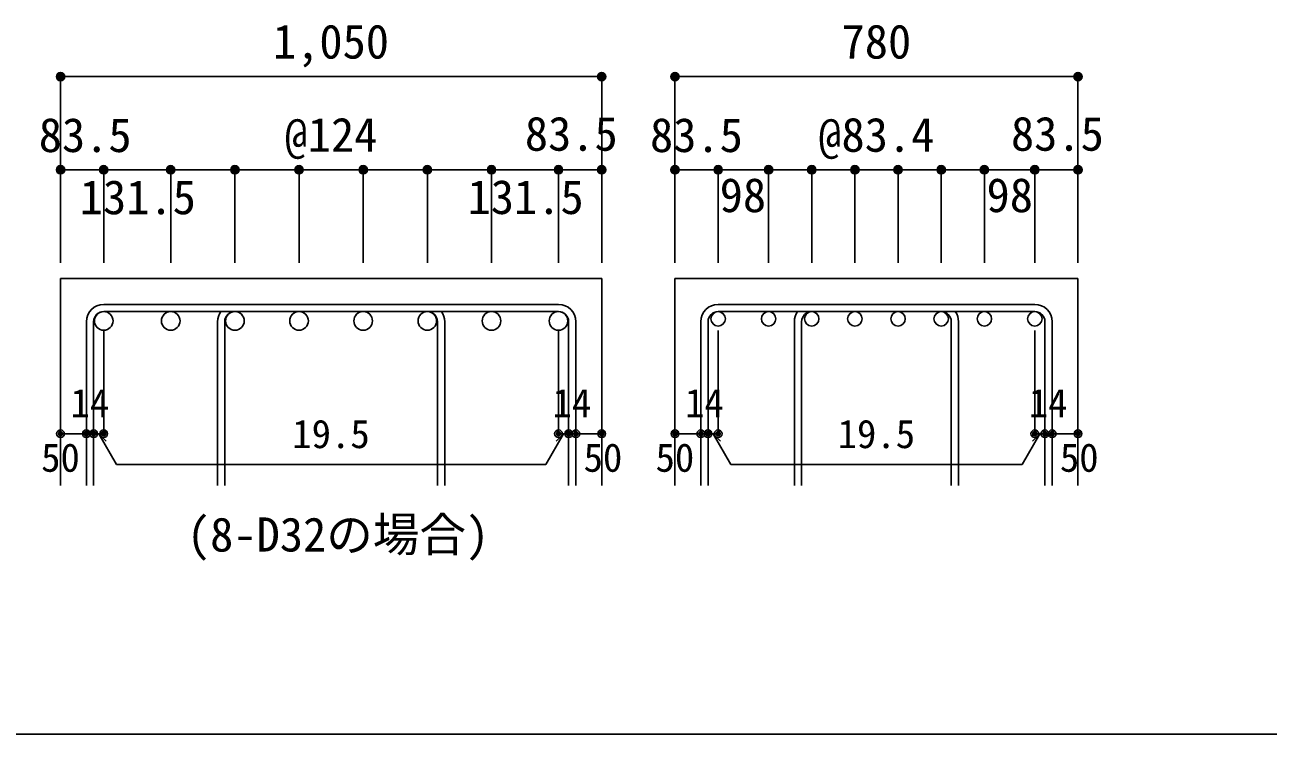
# Model space of a CAD drawing. Units: millimetres at full size, sheet at 1:30. Extents: x -5973 to 5954, y -4195 to 4201.
# Drawn here: x -1094 to 1309, y -4195 to -2825 of the extents above; entities that cross this region are included whole.
import ezdxf
from ezdxf.enums import TextEntityAlignment as Align

# ---------------------------------------------------------------- set-up
doc = ezdxf.new("R2010")
doc.units = ezdxf.units.MM
doc.header["$LTSCALE"] = 30
doc.header["$PDMODE"] = 32
doc.header["$PDSIZE"] = 15
for name, color, linetype in [('0-6_スタラップ筋', 7, 'Continuous'), ('0-7_文字', 4, 'Continuous'), ('0-D_寸法', 4, 'Continuous'), ('F-0_枠', 6, 'Continuous')]:
    doc.layers.add(name, color=color, linetype=linetype)
doc.styles.add('ＭＳ ゴシック', font='')
doc.styles.get('ＭＳ ゴシック').set_extended_font_data('MS Gothic')

msp = doc.modelspace()

# ---------------------------------------------------------------- linework, layer by layer
at = {"layer": '0-6_スタラップ筋'}
for p, q in [((-721.1, -3398.39), (-721.1, -3714.89)), ((-707.1, -3398.39), (-707.1, -3714.89)), ((-296.1, -3398.39), (-296.1, -3714.89)), ((-282.1, -3398.39), (-282.1, -3714.89)), ((393.84, -3398.39), (393.84, -3714.89)), ((407.84, -3398.39), (407.84, -3714.89)), ((697.04, -3398.39), (697.04, -3714.89)), ((711.04, -3398.39), (711.04, -3714.89))]:
    msp.add_line(p, q, dxfattribs=at)
for centre, radius, start, end in [((-687.6, -3398.39), 33.5, 144.40235, 180), ((-687.6, -3398.39), 19.5, 90, 180), ((-315.6, -3398.39), 19.5, 0, 90), ((-315.6, -3398.39), 33.5, 0, 35.59765), ((427.34, -3398.39), 33.5, 144.40235, 180), ((427.34, -3398.39), 19.5, 90, 180), ((677.54, -3398.39), 19.5, 0, 90), ((677.54, -3398.39), 33.5, 0, 35.59765)]:
    msp.add_arc(centre, radius, start, end, dxfattribs=at)
at = {"layer": '0-D_寸法'}
for p, q in [((-1024.6, -2924.89), (21.4, -2924.89)), ((21.4, -2924.89), (21.4, -3104.89)), ((162.94, -2924.89), (941.94, -2924.89)), ((941.94, -2924.89), (941.94, -3104.89)), ((941.94, -2924.89), (941.94, -3104.89)), ((-62.1, -3104.89), (-1024.6, -3104.89)), ((-941.1, -3104.89), (-941.1, -3284.89)), ((-941.1, -3104.89), (-941.1, -3284.89)), ((-811.6, -3104.89), (-811.6, -3284.89)), ((-811.6, -3104.89), (-811.6, -3284.89)), ((-687.6, -3104.89), (-687.6, -3284.89)), ((-687.6, -3104.89), (-687.6, -3284.89)), ((-563.6, -3104.89), (-563.6, -3284.89)), ((-563.6, -3104.89), (-563.6, -3284.89)), ((-439.6, -3104.89), (-439.6, -3284.89)), ((-439.6, -3104.89), (-439.6, -3284.89)), ((-315.6, -3104.89), (-315.6, -3284.89)), ((-315.6, -3104.89), (-315.6, -3284.89)), ((-191.6, -3104.89), (-191.6, -3284.89)), ((-191.6, -3104.89), (-191.6, -3284.89)), ((21.4, -3104.89), (-62.1, -3104.89)), ((-62.1, -3104.89), (-62.1, -3284.89)), ((-62.1, -3104.89), (-62.1, -3284.89)), ((21.4, -3104.89), (21.4, -3284.89)), ((246.44, -3104.89), (162.94, -3104.89)), ((246.44, -3104.89), (246.44, -3284.89)), ((552.44, -3104.89), (246.44, -3104.89)), ((343.94, -3104.89), (343.94, -3284.89)), ((427.34, -3104.89), (427.34, -3284.89)), ((510.74, -3104.89), (510.74, -3284.89)), ((858.44, -3104.89), (552.44, -3104.89)), ((594.14, -3104.89), (594.14, -3284.89)), ((677.54, -3104.89), (677.54, -3284.89)), ((760.94, -3104.89), (760.94, -3284.89)), ((858.44, -3104.89), (858.44, -3284.89)), ((941.94, -3104.89), (858.44, -3104.89)), ((941.94, -3104.89), (941.94, -3284.89)), ((941.94, -3104.89), (941.94, -3284.89)), ((-62.1, -3614.89), (-62.1, -3415.56)), ((858.44, -3614.89), (858.44, -3415.56)), ((-1024.6, -3614.89), (-974.6, -3614.89)), ((-950.85, -3614.89), (-916.62, -3674.17)), ((-950.85, -3614.89), (-936.7, -3629.04)), ((-52.35, -3614.89), (-86.57, -3674.17)), ((-52.35, -3614.89), (-66.49, -3629.04)), ((-62.1, -3614.89), (21.4, -3614.89)), ((-42.6, -3614.89), (-28.6, -3614.89)), ((162.94, -3614.89), (212.94, -3614.89)), ((236.69, -3614.89), (270.91, -3674.17)), ((236.69, -3614.89), (250.83, -3629.04)), ((868.19, -3614.89), (833.96, -3674.17)), ((868.19, -3614.89), (854.04, -3629.04)), ((858.44, -3614.89), (941.94, -3614.89)), ((877.94, -3614.89), (891.94, -3614.89)), ((-916.62, -3674.17), (-86.57, -3674.17)), ((270.91, -3674.17), (833.96, -3674.17))]:
    msp.add_line(p, q, dxfattribs=at)
at = {"layer": '0-D_寸法', "color": 2}
for p, q in [((-1024.6, -3314.89), (-1024.6, -3714.89)), ((-1024.6, -3314.89), (21.4, -3314.89)), ((21.4, -3314.89), (21.4, -3714.89)), ((162.94, -3314.89), (162.94, -3714.89)), ((162.94, -3314.89), (941.94, -3314.89)), ((941.94, -3314.89), (941.94, -3714.89))]:
    msp.add_line(p, q, dxfattribs=at)
at = {"layer": '0-D_寸法', "color": 7}
for p, q in [((-62.1, -3364.89), (-941.1, -3364.89)), ((-62.1, -3378.89), (-941.1, -3378.89)), ((858.44, -3364.89), (246.44, -3364.89)), ((858.44, -3378.89), (246.44, -3378.89)), ((-974.6, -3398.39), (-974.6, -3714.89)), ((-960.6, -3398.39), (-960.6, -3714.89)), ((-42.6, -3398.39), (-42.6, -3714.89)), ((-28.6, -3398.39), (-28.6, -3714.89)), ((212.94, -3398.39), (212.94, -3714.89)), ((226.94, -3398.39), (226.94, -3714.89)), ((877.94, -3398.39), (877.94, -3714.89)), ((891.94, -3398.39), (891.94, -3714.89))]:
    msp.add_line(p, q, dxfattribs=at)
at = {"layer": '0-D_寸法'}
for points in [[(-1024.6, -2924.89), (-1024.6, -3104.89), (-1024.6, -3284.89)], [(21.4, -2924.89), (21.4, -3104.89), (21.4, -3284.89)], [(162.94, -2924.89), (162.94, -3104.89), (162.94, -3284.89)], [(-974.6, -3614.89), (-941.1, -3614.89), (-941.1, -3415.56)], [(212.94, -3614.89), (246.44, -3614.89), (246.44, -3415.56)]]:
    msp.add_lwpolyline(points, dxfattribs=at)
for centre, radius in [((-1024.6, -2924.89), 8), ((-1024.6, -2924.89), 7.2), ((-1024.6, -2924.89), 6.4), ((-1024.6, -2924.89), 5.6), ((-1024.6, -2924.89), 4.8), ((-1024.6, -2924.89), 4), ((-1024.6, -2924.89), 3.2), ((-1024.6, -2924.89), 2.4), ((-1024.6, -2924.89), 1.6), ((-1024.6, -2924.89), 0.8), ((21.4, -2924.89), 8), ((21.4, -2924.89), 7.2), ((21.4, -2924.89), 6.4), ((21.4, -2924.89), 5.6), ((21.4, -2924.89), 4.8), ((21.4, -2924.89), 4), ((21.4, -2924.89), 3.2), ((21.4, -2924.89), 2.4), ((21.4, -2924.89), 1.6), ((21.4, -2924.89), 0.8), ((162.94, -2924.89), 8), ((162.94, -2924.89), 7.2), ((162.94, -2924.89), 6.4), ((162.94, -2924.89), 5.6), ((162.94, -2924.89), 4.8), ((162.94, -2924.89), 4), ((162.94, -2924.89), 3.2), ((162.94, -2924.89), 2.4), ((162.94, -2924.89), 1.6), ((162.94, -2924.89), 0.8), ((941.94, -2924.89), 8), ((941.94, -2924.89), 7.2), ((941.94, -2924.89), 6.4), ((941.94, -2924.89), 5.6), ((941.94, -2924.89), 4.8), ((941.94, -2924.89), 4), ((941.94, -2924.89), 3.2), ((941.94, -2924.89), 2.4), ((941.94, -2924.89), 1.6), ((941.94, -2924.89), 0.8), ((-1024.6, -3104.89), 8), ((-1024.6, -3104.89), 7.2), ((-1024.6, -3104.89), 6.4), ((-1024.6, -3104.89), 5.6), ((-941.1, -3104.89), 8), ((-941.1, -3104.89), 7.2), ((-941.1, -3104.89), 6.4), ((-941.1, -3104.89), 5.6), ((-811.6, -3104.89), 8), ((-811.6, -3104.89), 7.2), ((-811.6, -3104.89), 6.4), ((-811.6, -3104.89), 5.6), ((-687.6, -3104.89), 8), ((-687.6, -3104.89), 7.2), ((-687.6, -3104.89), 6.4), ((-687.6, -3104.89), 5.6), ((-563.6, -3104.89), 8), ((-563.6, -3104.89), 7.2), ((-563.6, -3104.89), 6.4), ((-563.6, -3104.89), 5.6), ((-439.6, -3104.89), 8), ((-439.6, -3104.89), 7.2), ((-439.6, -3104.89), 6.4), ((-439.6, -3104.89), 5.6), ((-315.6, -3104.89), 8), ((-315.6, -3104.89), 7.2), ((-315.6, -3104.89), 6.4), ((-315.6, -3104.89), 5.6), ((-191.6, -3104.89), 8), ((-191.6, -3104.89), 7.2), ((-191.6, -3104.89), 6.4), ((-191.6, -3104.89), 5.6), ((-62.1, -3104.89), 8), ((-62.1, -3104.89), 7.2), ((-62.1, -3104.89), 6.4), ((-62.1, -3104.89), 5.6), ((21.4, -3104.89), 8), ((21.4, -3104.89), 7.2), ((21.4, -3104.89), 6.4), ((21.4, -3104.89), 5.6), ((162.94, -3104.89), 8), ((162.94, -3104.89), 7.2), ((162.94, -3104.89), 6.4), ((162.94, -3104.89), 5.6), ((246.44, -3104.89), 8), ((246.44, -3104.89), 7.2), ((246.44, -3104.89), 6.4), ((246.44, -3104.89), 5.6), ((343.94, -3104.89), 8), ((343.94, -3104.89), 7.2), ((343.94, -3104.89), 6.4), ((343.94, -3104.89), 5.6), ((427.34, -3104.89), 8), ((427.34, -3104.89), 7.2), ((427.34, -3104.89), 6.4), ((427.34, -3104.89), 5.6), ((510.74, -3104.89), 8), ((510.74, -3104.89), 7.2), ((510.74, -3104.89), 6.4), ((510.74, -3104.89), 5.6), ((594.14, -3104.89), 8), ((594.14, -3104.89), 7.2), ((594.14, -3104.89), 6.4), ((594.14, -3104.89), 5.6), ((677.54, -3104.89), 8), ((677.54, -3104.89), 7.2), ((677.54, -3104.89), 6.4), ((677.54, -3104.89), 5.6), ((760.94, -3104.89), 8), ((760.94, -3104.89), 7.2), ((760.94, -3104.89), 6.4), ((760.94, -3104.89), 5.6), ((858.44, -3104.89), 8), ((858.44, -3104.89), 7.2), ((858.44, -3104.89), 6.4), ((858.44, -3104.89), 5.6), ((941.94, -3104.89), 8), ((941.94, -3104.89), 7.2), ((941.94, -3104.89), 6.4), ((941.94, -3104.89), 5.6), ((-1024.6, -3104.89), 4.8), ((-1024.6, -3104.89), 4), ((-1024.6, -3104.89), 3.2), ((-1024.6, -3104.89), 2.4), ((-1024.6, -3104.89), 1.6), ((-1024.6, -3104.89), 0.8), ((-941.1, -3104.89), 4.8), ((-941.1, -3104.89), 4), ((-941.1, -3104.89), 3.2), ((-941.1, -3104.89), 2.4), ((-941.1, -3104.89), 1.6), ((-941.1, -3104.89), 0.8), ((-811.6, -3104.89), 4.8), ((-811.6, -3104.89), 4), ((-811.6, -3104.89), 3.2), ((-811.6, -3104.89), 2.4), ((-811.6, -3104.89), 1.6), ((-811.6, -3104.89), 0.8), ((-687.6, -3104.89), 4.8), ((-687.6, -3104.89), 4), ((-687.6, -3104.89), 3.2), ((-687.6, -3104.89), 2.4), ((-687.6, -3104.89), 1.6), ((-687.6, -3104.89), 0.8), ((-563.6, -3104.89), 4.8), ((-563.6, -3104.89), 4), ((-563.6, -3104.89), 3.2), ((-563.6, -3104.89), 2.4), ((-563.6, -3104.89), 1.6), ((-563.6, -3104.89), 0.8), ((-439.6, -3104.89), 4.8), ((-439.6, -3104.89), 4), ((-439.6, -3104.89), 3.2), ((-439.6, -3104.89), 2.4), ((-439.6, -3104.89), 1.6), ((-439.6, -3104.89), 0.8), ((-315.6, -3104.89), 4.8), ((-315.6, -3104.89), 4), ((-315.6, -3104.89), 3.2), ((-315.6, -3104.89), 2.4), ((-315.6, -3104.89), 1.6), ((-315.6, -3104.89), 0.8), ((-191.6, -3104.89), 4.8), ((-191.6, -3104.89), 4), ((-191.6, -3104.89), 3.2), ((-191.6, -3104.89), 2.4), ((-191.6, -3104.89), 1.6), ((-191.6, -3104.89), 0.8), ((-62.1, -3104.89), 4.8), ((-62.1, -3104.89), 4), ((-62.1, -3104.89), 3.2), ((-62.1, -3104.89), 2.4), ((-62.1, -3104.89), 1.6), ((-62.1, -3104.89), 0.8), ((21.4, -3104.89), 4.8), ((21.4, -3104.89), 4), ((21.4, -3104.89), 3.2), ((21.4, -3104.89), 2.4), ((21.4, -3104.89), 1.6), ((21.4, -3104.89), 0.8), ((162.94, -3104.89), 4.8), ((162.94, -3104.89), 4), ((162.94, -3104.89), 3.2), ((162.94, -3104.89), 2.4), ((162.94, -3104.89), 1.6), ((162.94, -3104.89), 0.8), ((246.44, -3104.89), 4.8), ((246.44, -3104.89), 4), ((246.44, -3104.89), 3.2), ((246.44, -3104.89), 2.4), ((246.44, -3104.89), 1.6), ((246.44, -3104.89), 0.8), ((343.94, -3104.89), 4.8), ((343.94, -3104.89), 4), ((343.94, -3104.89), 3.2), ((343.94, -3104.89), 2.4), ((343.94, -3104.89), 1.6), ((343.94, -3104.89), 0.8), ((427.34, -3104.89), 4.8), ((427.34, -3104.89), 4), ((427.34, -3104.89), 3.2), ((427.34, -3104.89), 2.4), ((427.34, -3104.89), 1.6), ((427.34, -3104.89), 0.8), ((510.74, -3104.89), 4.8), ((510.74, -3104.89), 4), ((510.74, -3104.89), 3.2), ((510.74, -3104.89), 2.4), ((510.74, -3104.89), 1.6), ((510.74, -3104.89), 0.8), ((594.14, -3104.89), 4.8), ((594.14, -3104.89), 4), ((594.14, -3104.89), 3.2), ((594.14, -3104.89), 2.4), ((594.14, -3104.89), 1.6), ((594.14, -3104.89), 0.8), ((677.54, -3104.89), 4.8), ((677.54, -3104.89), 4), ((677.54, -3104.89), 3.2), ((677.54, -3104.89), 2.4), ((677.54, -3104.89), 1.6), ((677.54, -3104.89), 0.8), ((760.94, -3104.89), 4.8), ((760.94, -3104.89), 4), ((760.94, -3104.89), 3.2), ((760.94, -3104.89), 2.4), ((760.94, -3104.89), 1.6), ((760.94, -3104.89), 0.8), ((858.44, -3104.89), 4.8), ((858.44, -3104.89), 4), ((858.44, -3104.89), 3.2), ((858.44, -3104.89), 2.4), ((858.44, -3104.89), 1.6), ((858.44, -3104.89), 0.8), ((941.94, -3104.89), 4.8), ((941.94, -3104.89), 4), ((941.94, -3104.89), 3.2), ((941.94, -3104.89), 2.4), ((941.94, -3104.89), 1.6), ((941.94, -3104.89), 0.8), ((-1024.6, -3614.89), 4), ((-1024.6, -3614.89), 3.6), ((-1024.6, -3614.89), 3.2), ((-1024.6, -3614.89), 2.8), ((-1024.6, -3614.89), 2.4), ((-1024.6, -3614.89), 2), ((-1024.6, -3614.89), 1.6), ((-1024.6, -3614.89), 1.2), ((-1024.6, -3614.89), 0.8), ((-1024.6, -3614.89), 0.4), ((-974.6, -3614.89), 4), ((-974.6, -3614.89), 3.6), ((-974.6, -3614.89), 3.2), ((-974.6, -3614.89), 2.8), ((-974.6, -3614.89), 2.4), ((-974.6, -3614.89), 2), ((-974.6, -3614.89), 1.6), ((-974.6, -3614.89), 1.2), ((-974.6, -3614.89), 0.8), ((-974.6, -3614.89), 0.4), ((-960.6, -3614.89), 4), ((-960.6, -3614.89), 3.6), ((-960.6, -3614.89), 3.2), ((-960.6, -3614.89), 2.8), ((-960.6, -3614.89), 2.4), ((-960.6, -3614.89), 2), ((-960.6, -3614.89), 1.6), ((-960.6, -3614.89), 1.2), ((-960.6, -3614.89), 0.8), ((-960.6, -3614.89), 0.4), ((-941.1, -3614.89), 4), ((-941.1, -3614.89), 3.6), ((-941.1, -3614.89), 3.2), ((-941.1, -3614.89), 2.8), ((-941.1, -3614.89), 2.4), ((-941.1, -3614.89), 2), ((-941.1, -3614.89), 1.6), ((-941.1, -3614.89), 1.2), ((-941.1, -3614.89), 0.8), ((-941.1, -3614.89), 0.4), ((-62.1, -3614.89), 4), ((-62.1, -3614.89), 3.6), ((-62.1, -3614.89), 3.2), ((-62.1, -3614.89), 2.8), ((-62.1, -3614.89), 2.4), ((-62.1, -3614.89), 2), ((-62.1, -3614.89), 1.6), ((-62.1, -3614.89), 1.2), ((-62.1, -3614.89), 0.8), ((-62.1, -3614.89), 0.4), ((-42.6, -3614.89), 4), ((-42.6, -3614.89), 3.6), ((-42.6, -3614.89), 3.2), ((-42.6, -3614.89), 2.8), ((-42.6, -3614.89), 2.4), ((-42.6, -3614.89), 2), ((-42.6, -3614.89), 1.6), ((-42.6, -3614.89), 1.2), ((-42.6, -3614.89), 0.8), ((-42.6, -3614.89), 0.4), ((-28.6, -3614.89), 4), ((-28.6, -3614.89), 3.6), ((-28.6, -3614.89), 3.2), ((-28.6, -3614.89), 2.8), ((-28.6, -3614.89), 2.4), ((-28.6, -3614.89), 2), ((-28.6, -3614.89), 1.6), ((-28.6, -3614.89), 1.2), ((-28.6, -3614.89), 0.8), ((-28.6, -3614.89), 0.4), ((21.4, -3614.89), 4), ((21.4, -3614.89), 3.6), ((21.4, -3614.89), 3.2), ((21.4, -3614.89), 2.8), ((21.4, -3614.89), 2.4), ((21.4, -3614.89), 2), ((21.4, -3614.89), 1.6), ((21.4, -3614.89), 1.2), ((21.4, -3614.89), 0.8), ((21.4, -3614.89), 0.4), ((162.94, -3614.89), 4), ((162.94, -3614.89), 3.6), ((162.94, -3614.89), 3.2), ((162.94, -3614.89), 2.8), ((162.94, -3614.89), 2.4), ((162.94, -3614.89), 2), ((162.94, -3614.89), 1.6), ((162.94, -3614.89), 1.2), ((162.94, -3614.89), 0.8), ((162.94, -3614.89), 0.4), ((212.94, -3614.89), 4), ((212.94, -3614.89), 3.6), ((212.94, -3614.89), 3.2), ((212.94, -3614.89), 2.8), ((212.94, -3614.89), 2.4), ((212.94, -3614.89), 2), ((212.94, -3614.89), 1.6), ((212.94, -3614.89), 1.2), ((212.94, -3614.89), 0.8), ((212.94, -3614.89), 0.4), ((226.94, -3614.89), 4), ((226.94, -3614.89), 3.6), ((226.94, -3614.89), 3.2), ((226.94, -3614.89), 2.8), ((226.94, -3614.89), 2.4), ((226.94, -3614.89), 2), ((226.94, -3614.89), 1.6), ((226.94, -3614.89), 1.2), ((226.94, -3614.89), 0.8), ((226.94, -3614.89), 0.4), ((246.44, -3614.89), 4), ((246.44, -3614.89), 3.6), ((246.44, -3614.89), 3.2), ((246.44, -3614.89), 2.8), ((246.44, -3614.89), 2.4), ((246.44, -3614.89), 2), ((246.44, -3614.89), 1.6), ((246.44, -3614.89), 1.2), ((246.44, -3614.89), 0.8), ((246.44, -3614.89), 0.4), ((858.44, -3614.89), 4), ((858.44, -3614.89), 3.6), ((858.44, -3614.89), 3.2), ((858.44, -3614.89), 2.8), ((858.44, -3614.89), 2.4), ((858.44, -3614.89), 2), ((858.44, -3614.89), 1.6), ((858.44, -3614.89), 1.2), ((858.44, -3614.89), 0.8), ((858.44, -3614.89), 0.4), ((877.94, -3614.89), 4), ((877.94, -3614.89), 3.6), ((877.94, -3614.89), 3.2), ((877.94, -3614.89), 2.8), ((877.94, -3614.89), 2.4), ((877.94, -3614.89), 2), ((877.94, -3614.89), 1.6), ((877.94, -3614.89), 1.2), ((877.94, -3614.89), 0.8), ((877.94, -3614.89), 0.4), ((891.94, -3614.89), 4), ((891.94, -3614.89), 3.6), ((891.94, -3614.89), 3.2), ((891.94, -3614.89), 2.8), ((891.94, -3614.89), 2.4), ((891.94, -3614.89), 2), ((891.94, -3614.89), 1.6), ((891.94, -3614.89), 1.2), ((891.94, -3614.89), 0.8), ((891.94, -3614.89), 0.4), ((941.94, -3614.89), 4), ((941.94, -3614.89), 3.6), ((941.94, -3614.89), 3.2), ((941.94, -3614.89), 2.8), ((941.94, -3614.89), 2.4), ((941.94, -3614.89), 2), ((941.94, -3614.89), 1.6), ((941.94, -3614.89), 1.2), ((941.94, -3614.89), 0.8), ((941.94, -3614.89), 0.4)]:
    msp.add_circle(centre, radius, dxfattribs=at)
at = {"layer": '0-D_寸法', "color": 3}
for centre, radius in [((-941.1, -3396.89), 18), ((-811.6, -3396.89), 18), ((-687.6, -3396.89), 18), ((-563.6, -3396.89), 18), ((-439.6, -3396.89), 18), ((-315.6, -3396.89), 18), ((-191.6, -3396.89), 18), ((-62.1, -3396.89), 18), ((246.44, -3392.89), 14), ((343.94, -3392.89), 14), ((427.34, -3392.89), 14), ((510.74, -3392.89), 14), ((594.14, -3392.89), 14), ((677.54, -3392.89), 14), ((760.94, -3392.89), 14), ((858.44, -3392.89), 14)]:
    msp.add_circle(centre, radius, dxfattribs=at)
at = {"layer": '0-D_寸法', "color": 7}
for centre, radius, start, end in [((-941.1, -3398.39), 33.5, 90, 180), ((-941.1, -3398.39), 19.5, 90, 180), ((-62.1, -3398.39), 33.5, 0, 90), ((-62.1, -3398.39), 19.5, 0, 90), ((246.44, -3398.39), 33.5, 90, 180), ((246.44, -3398.39), 19.5, 90, 180), ((858.44, -3398.39), 33.5, 0, 90), ((858.44, -3398.39), 19.5, 0, 90)]:
    msp.add_arc(centre, radius, start, end, dxfattribs=at)
for p in [(-1024.6, -2924.89), (21.4, -2924.89), (21.4, -2924.89), (162.94, -2924.89), (162.94, -2924.89), (941.94, -2924.89), (941.94, -2924.89), (-1024.6, -3104.89), (-941.1, -3104.89), (-811.6, -3104.89), (-687.6, -3104.89), (-563.6, -3104.89), (-439.6, -3104.89), (-315.6, -3104.89), (-191.6, -3104.89), (-62.1, -3104.89), (21.4, -3104.89), (162.94, -3104.89), (246.44, -3104.89), (343.94, -3104.89), (427.34, -3104.89), (510.74, -3104.89), (594.14, -3104.89), (677.54, -3104.89), (760.94, -3104.89), (858.44, -3104.89), (941.94, -3104.89), (-1024.6, -3614.89), (-974.6, -3614.89), (-960.6, -3614.89), (-941.1, -3614.89), (-62.1, -3614.89), (-42.6, -3614.89), (-28.6, -3614.89), (21.4, -3614.89), (162.94, -3614.89), (212.94, -3614.89), (226.94, -3614.89), (246.44, -3614.89), (858.44, -3614.89), (877.94, -3614.89), (891.94, -3614.89), (941.94, -3614.89)]:
    msp.add_point(p, dxfattribs=at)
at = {"layer": 'F-0_枠'}
msp.add_line((5954.1, -4195.24), (-5972.88, -4195.24), dxfattribs=at)

# ---------------------------------------------------------------- texts
at = {"layer": '0-7_文字', "color": 7, "style": 'ＭＳ ゴシック'}
msp.add_text('(8-D32の場合)', height=65.98, dxfattribs=at).set_placement((-780.33, -3862.28), align=Align.BOTTOM_LEFT)
at = {"layer": '0-D_寸法', "style": 'ＭＳ ゴシック'}
for s, height, p in [('1,050', 65.98, (-614.1, -2909.89)), ('780', 65.98, (484.94, -2909.89)), ('83.5', 65.98, (-127.16, -3087.91)), ('83.5', 65.98, (812.38, -3087.91)), ('83.5', 65.98, (-1066.7, -3090.45)), ('@124', 65.98, (-591.6, -3089.89)), ('83.5', 65.98, (114.73, -3090.45)), ('@83.4', 65.98, (439.94, -3089.89)), ('98', 65.98, (249.41, -3206.52)), ('98', 65.98, (765.2, -3206.52)), ('131.5', 65.98, (-987.37, -3210.64)), ('131.5', 65.98, (-237.82, -3210.19)), ('14', 54.99, (-1005.13, -3599.44)), ('14', 54.99, (-73.55, -3599.44)), ('14', 54.99, (182.4, -3599.44)), ('14', 54.99, (846.98, -3599.44)), ('19.5', 54.99, (-576.6, -3659.17)), ('19.5', 54.99, (477.44, -3659.17)), ('50', 54.99, (-1062.1, -3704.89)), ('50', 54.99, (-13.6, -3704.89)), ('50', 54.99, (125.44, -3704.89)), ('50', 54.99, (906.94, -3704.89))]:
    msp.add_text(s, height=height, dxfattribs=at).set_placement(p, align=Align.BOTTOM_LEFT)

doc.saveas('drawing.dxf')
